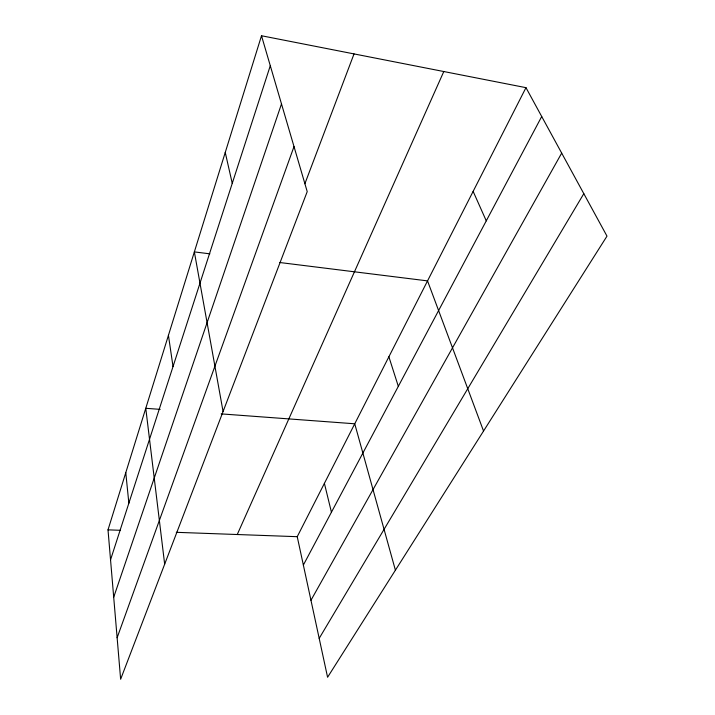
<?xml version="1.0" encoding="UTF-8"?>
<svg xmlns="http://www.w3.org/2000/svg" width="715" height="715" viewBox="0 0 715 715"><rect width="100%" height="100%" fill="white"/><g stroke="black" fill="none" stroke-linecap="round" stroke-linejoin="round"><path stroke-width="1.07" d="M261.502 35.75L307.218 191.62L120.638 679.25L108.01 529.851L261.502 35.75L525.972 87.659L606.99 236.138L327.586 677.266L297.234 536.688L525.972 87.659M110.539 559.854L270.288 65.7M113.703 597.204L281.495 103.916M117.126 637.744L294.008 146.584M304.885 183.737L354.032 53.911M237.255 534.525L443.792 71.527M303.357 565.056L541.711 116.518M310.962 600.278L561.686 153.108M319.185 638.388L583.815 193.667M108.01 529.851L120.12 530.289M176.292 532.317L297.234 536.688M160.187 409.364L145.771 408.301L164.665 564.171M221.176 413.887L354.747 423.789L395.404 570.186M209.87 253.834L194.355 251.903L223.071 411.527M279.672 262.503L427.534 280.888L483.546 431.038M473.133 191.37L486.272 220.855M388.88 356.785L398.327 386.341M324.395 483.367L331.438 512.217M225.252 152.438L232.25 183.362M168.436 335.326L173.021 366.581M125.777 472.66L128.861 503.199"/></g></svg>
